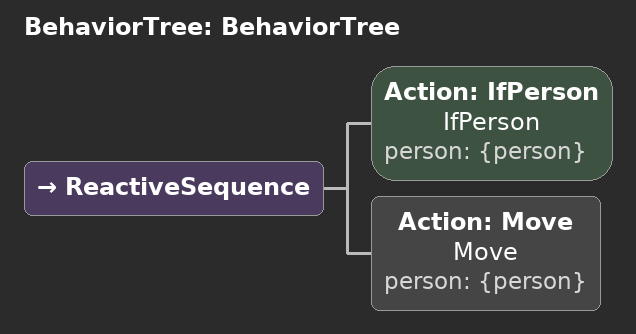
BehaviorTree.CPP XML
<?xml version="1.0"?>
<root main_tree_to_execute="BehaviorTree">
    <BehaviorTree ID="BehaviorTree">
        <ReactiveSequence>
            <Action ID="IfPerson" name="IfPerson" person="{person}"/>
            <Action ID="Move" name="Move" person="{person}"/>
        </ReactiveSequence>
    </BehaviorTree>
</root>
